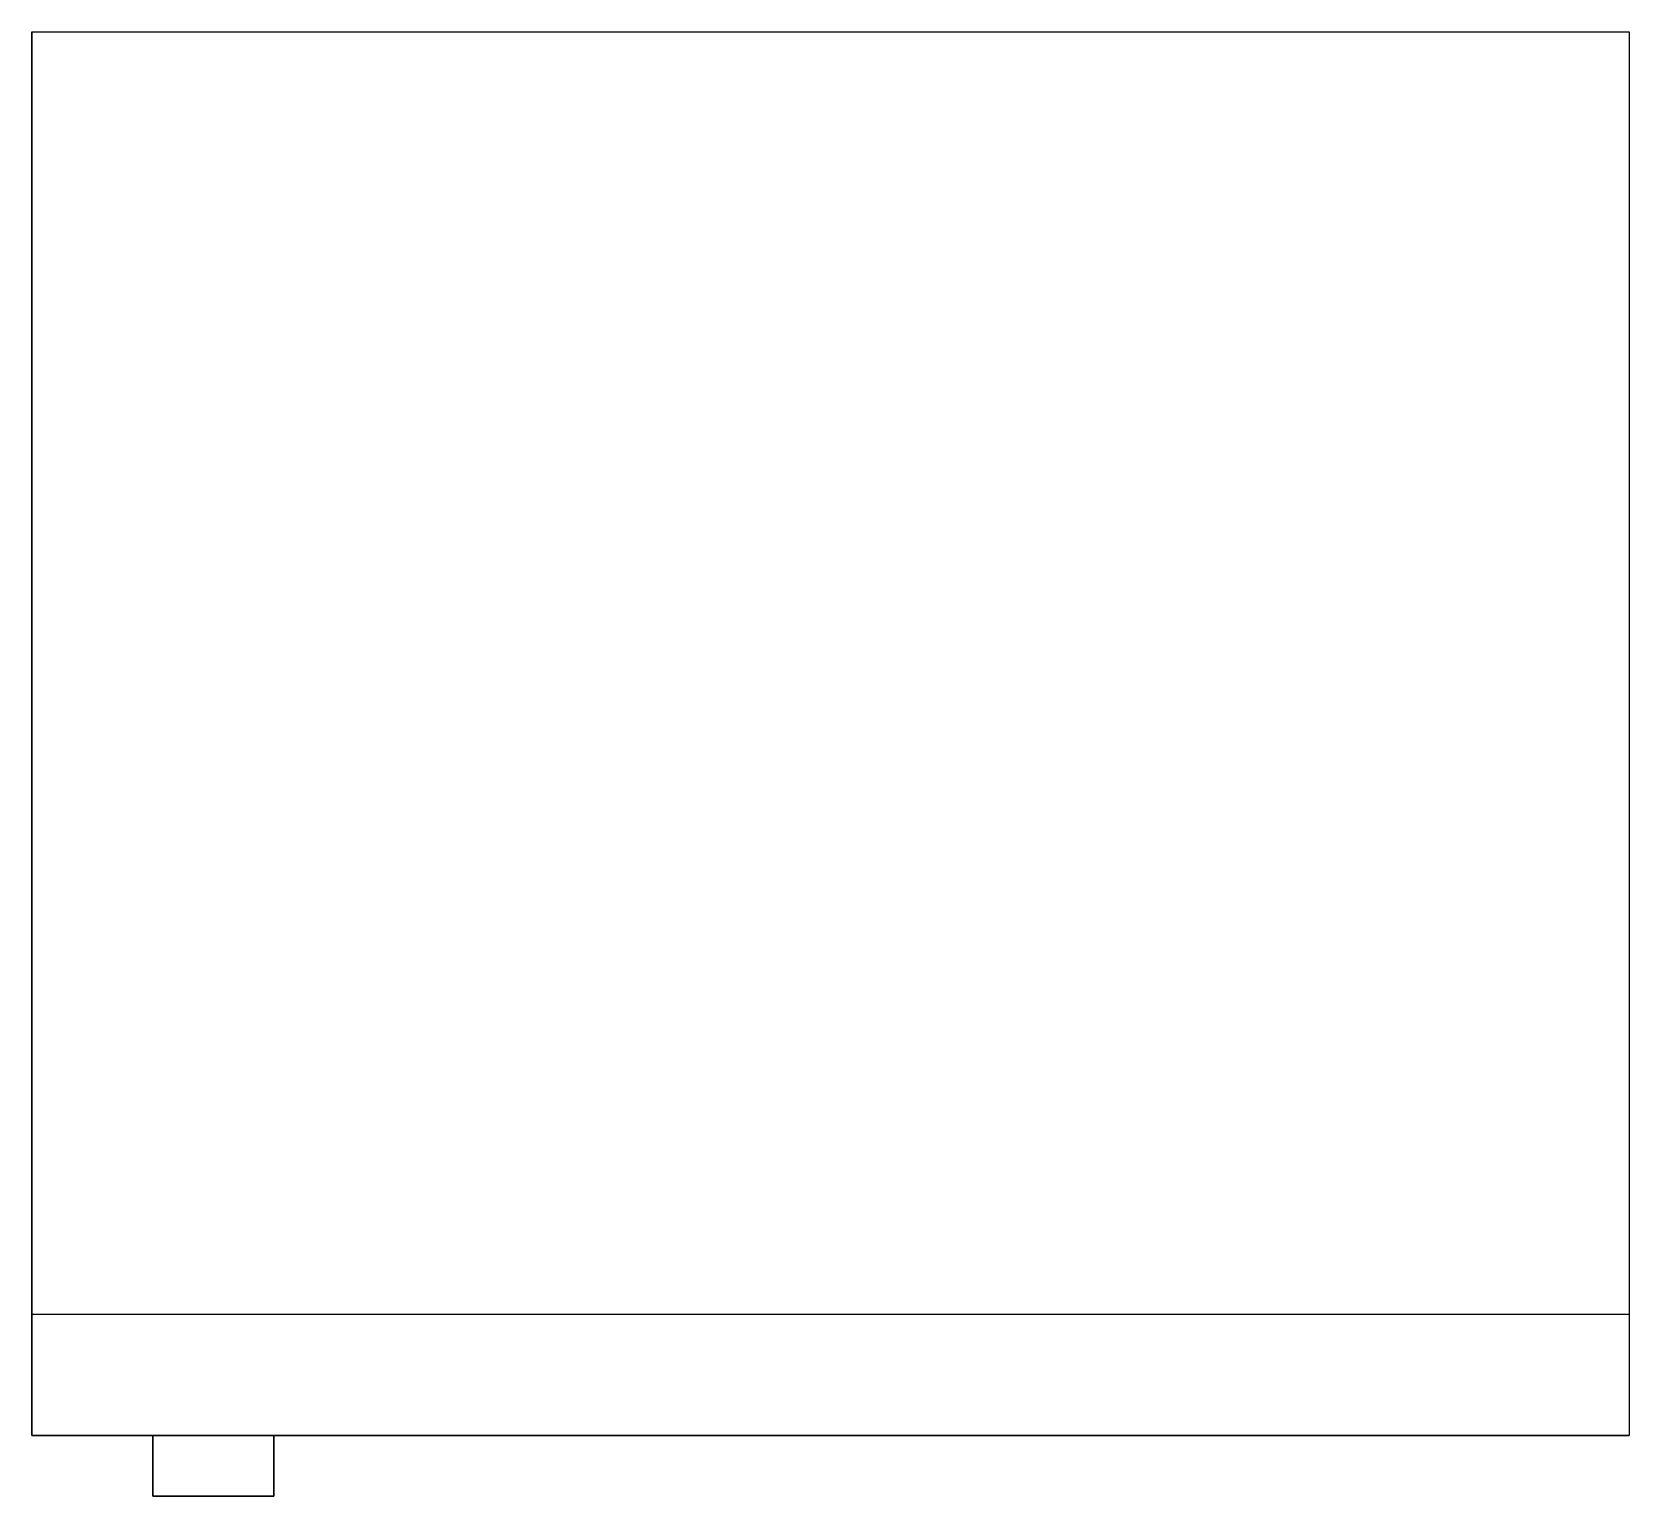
# Model space of a CAD drawing. Extents: x 0 to 660, y -605 to 0.
import ezdxf

# ---------------------------------------------------------------- set-up
doc = ezdxf.new("R2010")
doc.units = 0
doc.header["$LTSCALE"] = 100
doc.header["$MEASUREMENT"] = 0
doc.layers.get('0').update_dxf_attribs({"linetype": 'CONTINUOUS'})
doc.layers.add('ZFREEZ', color=15, linetype='CONTINUOUS')

msp = doc.modelspace()

# ---------------------------------------------------------------- linework, layer by layer
at = {"color": 7, "linetype": 'CONTINUOUS', "extrusion": (0, -1, 0)}
msp.add_line((0, 0), (660, 0, 50), dxfattribs=at)
at = {"color": 7, "linetype": 'CONTINUOUS'}
for p, q in [((50, -580, 1600), (100, -580, 1600)), ((50, -605, 1600), (100, -605, 1600)), ((50, -605, 1300), (100, -605, 1300))]:
    msp.add_line(p, q, dxfattribs=at)
for points in [[(100, -605, 700), (100, -580, 700), (50, -580, 700), (50, -605, 700)], [(50, -580, 1300), (50, -605, 1300), (100, -605, 1300), (100, -580, 1300)], [(50, -580, 1600), (50, -605, 1600), (100, -605, 1600), (100, -580, 1600)], [(100, -605, 1200), (100, -580, 1200), (50, -580, 1200), (50, -605, 1200)], [(50, -580, 1600), (50, -605, 1600), (50, -605, 1300), (50, -580, 1300)], [(50, -580, 1200), (50, -605, 1200), (50, -605, 700), (50, -580, 700)], [(100, -580, 1200), (100, -605, 1200), (100, -605, 700), (100, -580, 700)], [(100, -580, 1600), (100, -605, 1600), (100, -605, 1300), (100, -580, 1300)], [(50, -605, 1600), (100, -605, 1600), (100, -605, 1300), (50, -605, 1300)]]:
    msp.add_3dface(points, dxfattribs=at)
at = {"layer": 'ZFREEZ', "color": 7, "linetype": 'CONTINUOUS'}
for p, q in [((0, -530), (0, 0)), ((0, 0, 50), (0, -580, 50)), ((660, 0, 50), (660, -580, 50)), ((0, -580, 1250), (0, -530, 1250)), ((0, -530, 1850), (0, -530, 50)), ((660, -530, 1850), (0, -530, 1850)), ((660, -530), (0, -530)), ((660, -530, 50), (660, -530, 1850)), ((660, -580, 1250), (0, -580, 1250)), ((0, -580, 50), (660, -580, 50)), ((100, -580, 700), (50, -580, 700)), ((100, -605, 700), (50, -605, 700))]:
    msp.add_line(p, q, dxfattribs=at)
at = {"layer": 'ZFREEZ', "color": 7}
msp.add_3dface([(0, 0, 1850), (660, 0, 1850), (660, -580, 1850), (0, -580, 1850)], dxfattribs=at)

doc.saveas('drawing.dxf')
